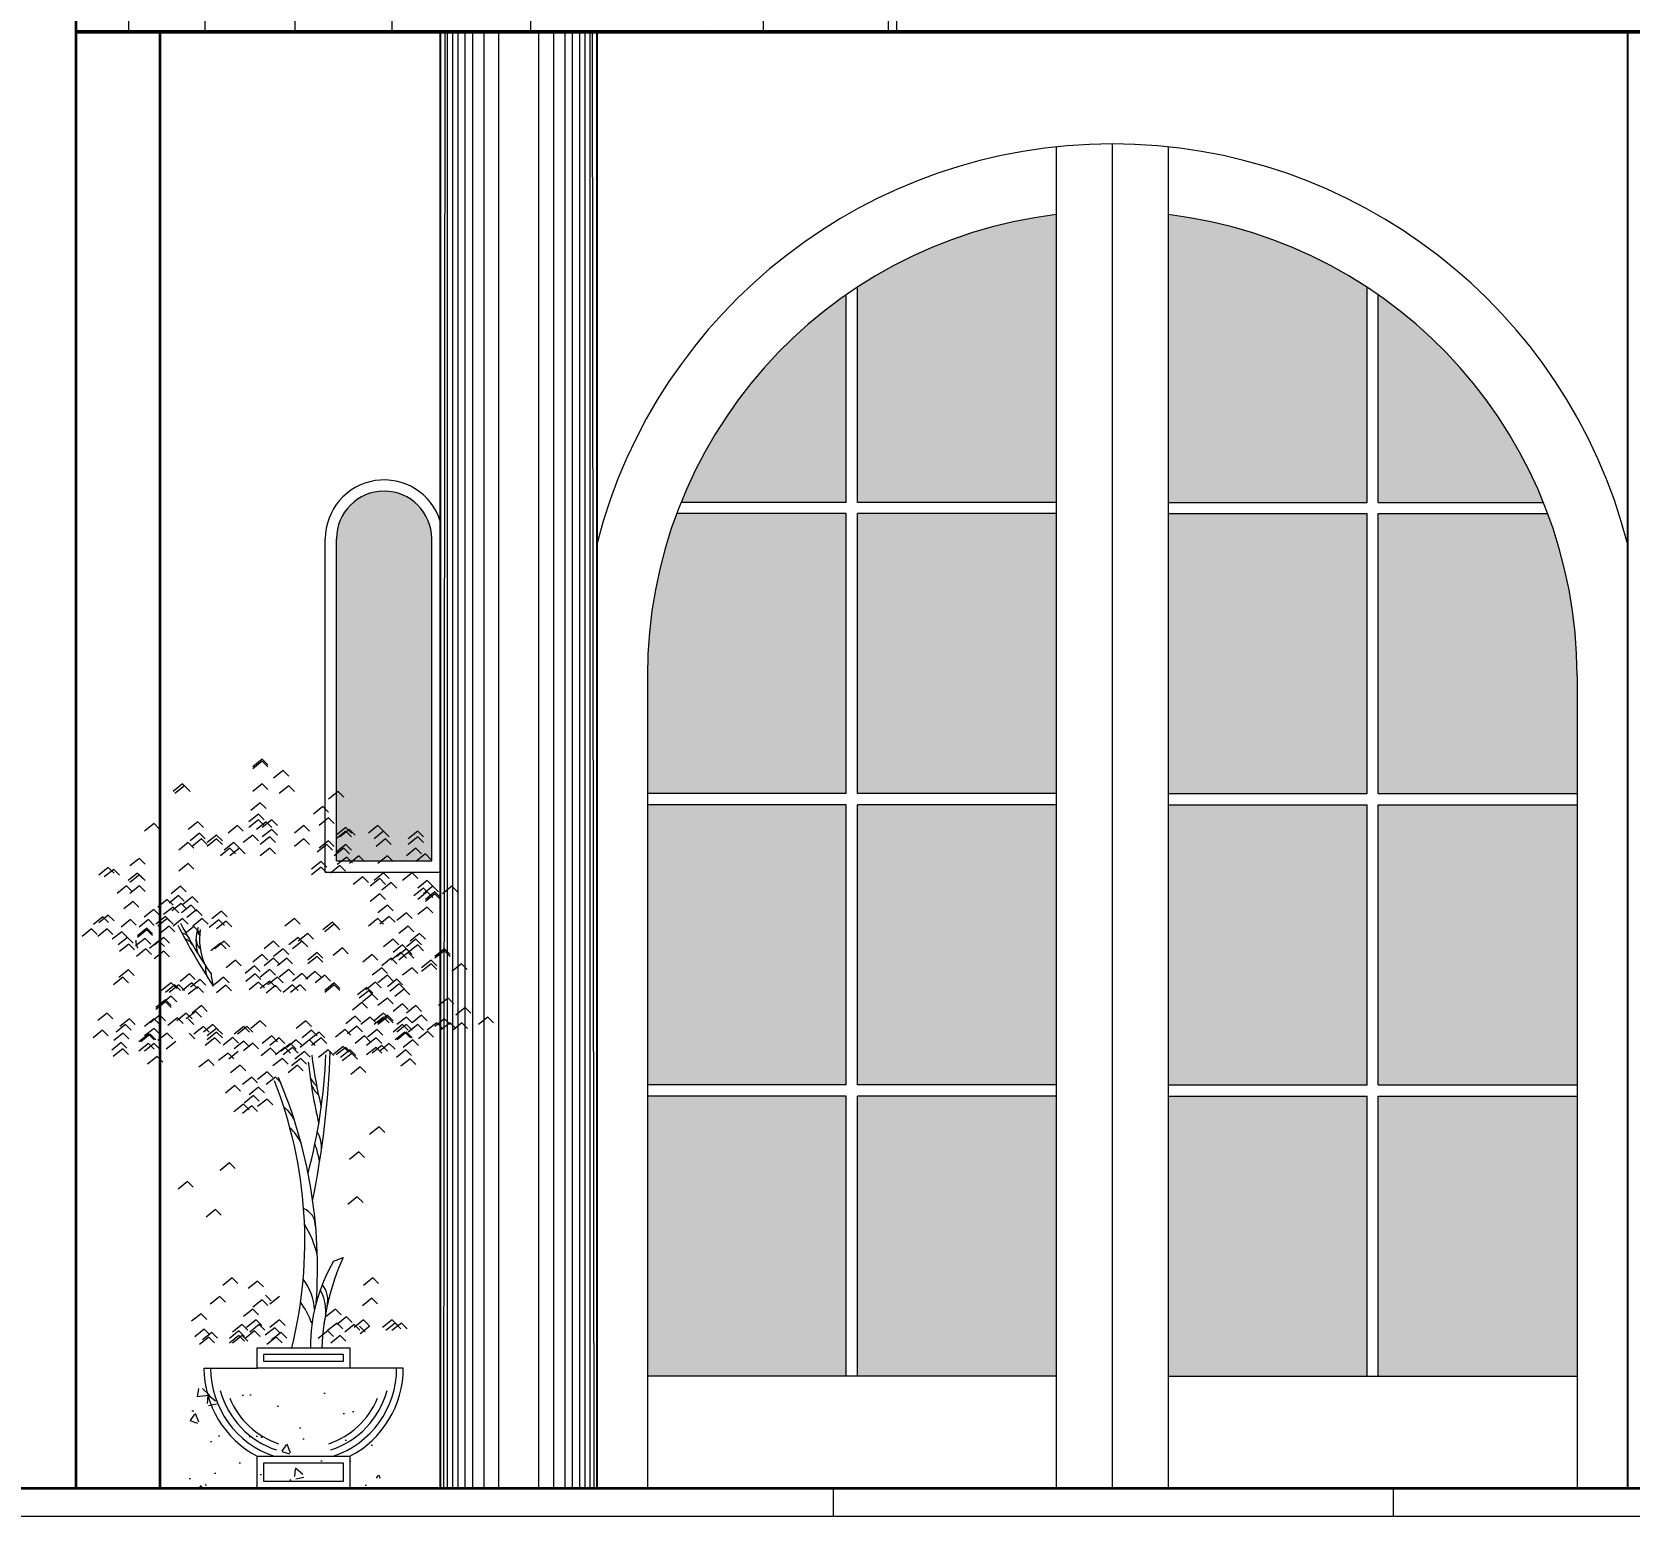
# Model space of a CAD drawing. Header units: millimetres. Extents: x 2033 to 2295, y 1536 to 1691.
# Drawn here: x 2137.987 to 2140.839, y 1628.115 to 1630.765 of the extents above; entities that cross this region are included whole.
import ezdxf

# ---------------------------------------------------------------- set-up
doc = ezdxf.new("R2010")
doc.units = ezdxf.units.MM
doc.layers.get('Defpoints').update_dxf_attribs({"color": 164})
for name, color, linetype, lineweight in [('cotas', 251, 'Continuous', 15), ('Detalles', 245, 'Continuous', 13), ('FACHADA', 40, 'Continuous', 35), ('muroalto', 12, 'Continuous', 50), ('murolejos', 73, 'Continuous', 18), ('MUROS BAJOS', 80, 'Continuous', 25), ('PISOS', 252, 'Continuous', 0), ('Puertas y ventanas', 163, 'Continuous', 5), ('Texturas', 8, 'Continuous', 0), ('texturasde piso', 252, 'Continuous', 0), ('Verde', 58, 'Continuous', 13)]:
    doc.layers.add(name, color=color, linetype=linetype, lineweight=lineweight)
doc.styles.get("Standard").update_dxf_attribs({"font": 'arial.ttf'})
doc.dimstyles.new('Aritek', dxfattribs={"dimtxt": 0.065, "dimasz": 0.02, "dimexe": 0.05, "dimexo": 0.15, "dimgap": 0.03, "dimtad": 2, "dimtih": 1, "dimtoh": 1, "dimzin": 4, "dimdsep": 46, "dimtxsty": 'Standard', "dimblk": 'ARCHTICK', "dimcen": 0.1, "dimclrt": 7, "dimadec": 0, "dimazin": 0, "dimtfac": 1, "dimtmove": 2, "dimatfit": 1, "dimldrblk": 'DOTSMALL', "dimfxl": 0.2, "dimfxlon": 1, "dimarcsym": 0})

# ---------------------------------------------------------------- blocks, each defined once
blk = doc.blocks.new('verdes')
for p, q in [((738.1082, 510.6517), (738.0797, 510.6289)), ((738.1082, 510.646), (738.0797, 510.6232)), ((738.1254, 510.6346), (738.1082, 510.6517)), ((738.1254, 510.6289), (738.1082, 510.646)), ((738.1711, 510.6175), (738.1425, 510.5947)), ((738.1882, 510.6004), (738.1711, 510.6175)), ((737.8684, 510.5775), (737.8399, 510.5547)), ((737.8741, 510.5718), (737.8456, 510.549)), ((737.8855, 510.5604), (737.8684, 510.5775)), ((737.8912, 510.5547), (737.8741, 510.5718)), ((738.1082, 510.5775), (738.0797, 510.5547)), ((738.1254, 510.5604), (738.1082, 510.5775)), ((738.1882, 510.5718), (738.1596, 510.549)), ((738.2053, 510.5547), (738.1882, 510.5718)), ((738.3367, 510.5547), (738.3081, 510.5319)), ((738.3367, 510.5547), (738.3081, 510.5319)), ((738.3538, 510.5376), (738.3367, 510.5547)), ((738.3538, 510.5376), (738.3367, 510.5547)), ((738.1025, 510.5206), (738.074, 510.4978)), ((738.1197, 510.5035), (738.1025, 510.5206)), ((738.291, 510.5092), (738.2624, 510.4864)), ((738.3081, 510.4921), (738.291, 510.5092)), ((737.7828, 510.4579), (737.7542, 510.435)), ((737.7999, 510.4407), (737.7828, 510.4579)), ((737.9141, 510.4636), (737.8855, 510.4407)), ((737.9312, 510.4464), (737.9141, 510.4636)), ((738.034, 510.4522), (738.0055, 510.4293)), ((738.0511, 510.435), (738.034, 510.4522)), ((738.0968, 510.4864), (738.0683, 510.4636)), ((738.0968, 510.4693), (738.0683, 510.4464)), ((738.1197, 510.4636), (738.0911, 510.4407)), ((738.114, 510.4693), (738.0968, 510.4864)), ((738.114, 510.4522), (738.0968, 510.4693)), ((738.1368, 510.4693), (738.1082, 510.4464)), ((738.1368, 510.4464), (738.1197, 510.4636)), ((738.1539, 510.4522), (738.1368, 510.4693)), ((738.2339, 510.4522), (738.2053, 510.4293)), ((738.251, 510.435), (738.2339, 510.4522)), ((738.3081, 510.475), (738.2796, 510.4522)), ((738.3252, 510.4579), (738.3081, 510.475)), ((738.3595, 510.4464), (738.331, 510.4236)), ((738.3766, 510.4293), (738.3595, 510.4464)), ((738.4566, 510.4522), (738.428, 510.4293)), ((738.4737, 510.435), (738.4566, 510.4522)), ((737.8855, 510.4008), (737.857, 510.378)), ((737.9027, 510.3837), (737.8855, 510.4008)), ((737.9198, 510.4293), (737.8912, 510.4065)), ((737.9255, 510.4122), (737.897, 510.3894)), ((737.9369, 510.4122), (737.9198, 510.4293)), ((737.9426, 510.3951), (737.9255, 510.4122)), ((737.9712, 510.4236), (737.9426, 510.4008)), ((737.9712, 510.4122), (737.9426, 510.3894)), ((737.9883, 510.4065), (737.9712, 510.4236)), ((737.9883, 510.3951), (737.9712, 510.4122)), ((738.0226, 510.4008), (737.994, 510.378)), ((738.0397, 510.3837), (738.0226, 510.4008)), ((738.0797, 510.4236), (738.0511, 510.4008)), ((738.0968, 510.4065), (738.0797, 510.4236)), ((738.1311, 510.4179), (738.1025, 510.3951)), ((738.1368, 510.4407), (738.1082, 510.4179)), ((738.1482, 510.4008), (738.1311, 510.4179)), ((738.1539, 510.4236), (738.1368, 510.4407)), ((738.2339, 510.4122), (738.2053, 510.3894)), ((738.251, 510.3951), (738.2339, 510.4122)), ((738.3081, 510.4065), (738.2796, 510.3837)), ((738.3252, 510.3894), (738.3081, 510.4065)), ((738.3595, 510.435), (738.331, 510.4122)), ((738.3709, 510.4407), (738.3424, 510.4179)), ((738.3766, 510.4179), (738.3595, 510.435)), ((738.3881, 510.4236), (738.3709, 510.4407)), ((738.4737, 510.435), (738.4452, 510.4122)), ((738.4794, 510.4122), (738.4509, 510.3894)), ((738.4908, 510.4179), (738.4737, 510.435)), ((738.4966, 510.3951), (738.4794, 510.4122)), ((738.5765, 510.435), (738.548, 510.4122)), ((738.5765, 510.4179), (738.548, 510.3951)), ((738.5936, 510.4179), (738.5765, 510.435)), ((738.5936, 510.4008), (738.5765, 510.4179)), ((737.7387, 510.3533), (737.7101, 510.3305)), ((737.7558, 510.3362), (737.7387, 510.3533)), ((738.0112, 510.3837), (737.9826, 510.3608)), ((738.0283, 510.3666), (738.0112, 510.3837)), ((738.0397, 510.3837), (738.0112, 510.3608)), ((738.0569, 510.3666), (738.0397, 510.3837)), ((738.1311, 510.3837), (738.1025, 510.3608)), ((738.1482, 510.3666), (738.1311, 510.3837)), ((738.3024, 510.3951), (738.2739, 510.3723)), ((738.3195, 510.378), (738.3024, 510.3951)), ((738.3538, 510.3837), (738.3252, 510.3608)), ((738.3595, 510.3951), (738.331, 510.3723)), ((738.3626, 510.3573), (738.334, 510.3345)), ((738.3709, 510.3666), (738.3538, 510.3837)), ((738.3766, 510.378), (738.3595, 510.3951)), ((738.3797, 510.3402), (738.3626, 510.3573)), ((738.3995, 510.3608), (738.3709, 510.338)), ((738.4166, 510.3437), (738.3995, 510.3608)), ((738.4851, 510.3608), (738.4566, 510.338)), ((738.5023, 510.3437), (738.4851, 510.3608)), ((738.5708, 510.3837), (738.5422, 510.3608)), ((738.5879, 510.3666), (738.5708, 510.3837)), ((738.5993, 510.3666), (738.5708, 510.3437)), ((738.6165, 510.3494), (738.5993, 510.3666)), ((737.645, 510.3258), (737.6165, 510.3029)), ((737.6616, 510.3203), (737.633, 510.2974)), ((737.6622, 510.3086), (737.645, 510.3258)), ((737.6787, 510.3031), (737.6616, 510.3203)), ((737.7332, 510.3092), (737.7046, 510.2864)), ((737.7387, 510.3037), (737.7101, 510.2809)), ((737.7503, 510.2921), (737.7332, 510.3092)), ((737.7558, 510.2866), (737.7387, 510.3037)), ((737.8855, 510.338), (737.857, 510.3152)), ((737.9027, 510.3209), (737.8855, 510.338)), ((738.2853, 510.3437), (738.2567, 510.3209)), ((738.2853, 510.3437), (738.2567, 510.3209)), ((738.2853, 510.3266), (738.2567, 510.3038)), ((738.3024, 510.3266), (738.2853, 510.3437)), ((738.3024, 510.3266), (738.2853, 510.3437)), ((738.3024, 510.3095), (738.2853, 510.3266)), ((738.3422, 510.3318), (738.3136, 510.309)), ((738.3593, 510.3147), (738.3422, 510.3318)), ((738.4737, 510.3095), (738.4452, 510.2867)), ((738.4908, 510.2924), (738.4737, 510.3095)), ((738.5594, 510.3095), (738.5308, 510.2867)), ((738.5765, 510.2924), (738.5594, 510.3095)), ((737.7001, 510.2707), (737.6716, 510.2479)), ((737.7173, 510.2536), (737.7001, 510.2707)), ((737.7387, 510.2707), (737.7101, 510.2479)), ((737.7558, 510.2536), (737.7387, 510.2707)), ((737.8625, 510.2695), (737.834, 510.2467)), ((737.8796, 510.2524), (737.8625, 510.2695)), ((738.4109, 510.2981), (738.3824, 510.2752)), ((738.428, 510.281), (738.4109, 510.2981)), ((738.4623, 510.2924), (738.4337, 510.2695)), ((738.4794, 510.2752), (738.4623, 510.2924)), ((738.4966, 510.281), (738.468, 510.2581)), ((738.5137, 510.2638), (738.4966, 510.281)), ((738.5936, 510.2638), (738.5651, 510.241)), ((738.6051, 510.2867), (738.5765, 510.2638)), ((738.6051, 510.2524), (738.5765, 510.2296)), ((738.6222, 510.2695), (738.5936, 510.2467)), ((738.6108, 510.2467), (738.5936, 510.2638)), ((738.6279, 510.2524), (738.5993, 510.2296)), ((738.6279, 510.2524), (738.5993, 510.2296)), ((738.6222, 510.2695), (738.6051, 510.2867)), ((738.6222, 510.2353), (738.6051, 510.2524)), ((738.6393, 510.2524), (738.6222, 510.2695)), ((738.645, 510.2353), (738.6279, 510.2524)), ((738.645, 510.2353), (738.6279, 510.2524)), ((738.6793, 510.2695), (738.6507, 510.2467)), ((738.6964, 510.2524), (738.6793, 510.2695)), ((737.7199, 510.2239), (737.6914, 510.2011)), ((737.7371, 510.2068), (737.7199, 510.2239)), ((737.8227, 510.2296), (737.7942, 510.2068)), ((737.8399, 510.2068), (737.8113, 510.1839)), ((737.8399, 510.2125), (737.8227, 510.2296)), ((737.8565, 510.2417), (737.828, 510.2189)), ((737.8645, 510.2179), (737.8359, 510.1951)), ((737.857, 510.1896), (737.8399, 510.2068)), ((737.8737, 510.2246), (737.8565, 510.2417)), ((737.8816, 510.2008), (737.8645, 510.2179)), ((737.8943, 510.212), (737.8657, 510.1891)), ((737.8982, 510.2378), (737.8697, 510.2149)), ((737.9114, 510.1949), (737.8943, 510.212)), ((737.9154, 510.2207), (737.8982, 510.2378)), ((738.4623, 510.2467), (738.4337, 510.2239)), ((738.4851, 510.2125), (738.4566, 510.1896)), ((738.4794, 510.2296), (738.4623, 510.2467)), ((738.5023, 510.1954), (738.4851, 510.2125)), ((738.6051, 510.2068), (738.5765, 510.1839)), ((738.6279, 510.2467), (738.5993, 510.2239)), ((738.6222, 510.1896), (738.6051, 510.2068)), ((738.645, 510.2296), (738.6279, 510.2467)), ((737.6285, 510.1771), (737.6, 510.1543)), ((737.645, 510.1826), (737.6165, 510.1598)), ((737.6457, 510.16), (737.6285, 510.1771)), ((737.6622, 510.1655), (737.645, 510.1826)), ((737.7121, 510.1689), (737.6835, 510.1461)), ((737.7292, 510.1518), (737.7121, 510.1689)), ((737.7663, 510.1689), (737.7377, 510.146)), ((737.7816, 510.1994), (737.753, 510.1766)), ((737.7834, 510.1517), (737.7663, 510.1689)), ((737.7987, 510.1823), (737.7816, 510.1994)), ((737.817, 510.1782), (737.7885, 510.1554)), ((737.8227, 510.1725), (737.7942, 510.1497)), ((737.8341, 510.1611), (737.817, 510.1782)), ((737.8399, 510.1554), (737.8227, 510.1725)), ((737.8684, 510.1725), (737.8399, 510.1497)), ((737.8855, 510.1554), (737.8684, 510.1725)), ((737.9102, 510.1981), (737.8816, 510.1753)), ((737.928, 510.1723), (737.8995, 510.1495)), ((737.9273, 510.181), (737.9102, 510.1981)), ((737.9452, 510.1552), (737.928, 510.1723)), ((737.9777, 510.1683), (737.9491, 510.1455)), ((737.9856, 510.1941), (737.9571, 510.1713)), ((737.9995, 510.1644), (737.971, 510.1415)), ((737.9948, 510.1512), (737.9777, 510.1683)), ((738.0027, 510.177), (737.9856, 510.1941)), ((738.0166, 510.1472), (737.9995, 510.1644)), ((738.2053, 510.1725), (738.1768, 510.1497)), ((738.2225, 510.1554), (738.2053, 510.1725)), ((738.3195, 510.1611), (738.291, 510.1383)), ((738.3367, 510.144), (738.3195, 510.1611)), ((738.4566, 510.1725), (738.428, 510.1497)), ((738.4737, 510.1554), (738.4566, 510.1725)), ((738.4908, 510.1782), (738.4623, 510.1554)), ((738.508, 510.1611), (738.4908, 510.1782)), ((738.5422, 510.1896), (738.5137, 510.1668)), ((738.5594, 510.1725), (738.5422, 510.1896)), ((737.5949, 510.1408), (737.5664, 510.118)), ((737.612, 510.1237), (737.5949, 510.1408)), ((737.6418, 510.1408), (737.6132, 510.118)), ((737.6589, 510.1237), (737.6418, 510.1408)), ((737.6857, 510.1326), (737.6571, 510.1098)), ((737.7028, 510.1155), (737.6743, 510.0926)), ((737.7028, 510.1155), (737.6857, 510.1326)), ((737.7199, 510.0983), (737.7028, 510.1155)), ((737.7557, 510.1126), (737.7272, 510.0898)), ((737.7612, 510.1434), (737.7326, 510.1206)), ((737.7612, 510.1383), (737.7326, 510.1155)), ((737.7729, 510.0955), (737.7557, 510.1126)), ((737.7783, 510.1263), (737.7612, 510.1434)), ((737.7783, 510.1212), (737.7612, 510.1383)), ((737.8117, 510.1151), (737.7832, 510.0923)), ((737.8284, 510.1497), (737.7999, 510.1269)), ((737.8284, 510.1497), (737.7999, 510.1269)), ((737.8288, 510.098), (737.8117, 510.1151)), ((737.8456, 510.1326), (737.8284, 510.1497)), ((737.902, 510.1479), (737.88, 510.1302)), ((737.9191, 510.1308), (737.902, 510.1479)), ((738.2167, 510.1155), (738.1882, 510.0926)), ((738.2453, 510.1269), (738.2167, 510.104)), ((738.2339, 510.0983), (738.2167, 510.1155)), ((738.2624, 510.1098), (738.2453, 510.1269)), ((738.3252, 510.1554), (738.2967, 510.1326)), ((738.3424, 510.1383), (738.3252, 510.1554)), ((738.5023, 510.1098), (738.4737, 510.0869)), ((738.5194, 510.0926), (738.5023, 510.1098)), ((738.548, 510.1497), (738.5194, 510.1269)), ((738.5708, 510.1098), (738.5422, 510.0869)), ((738.5651, 510.1326), (738.548, 510.1497)), ((738.5822, 510.1269), (738.5537, 510.104)), ((738.5879, 510.0926), (738.5708, 510.1098)), ((738.5993, 510.1098), (738.5822, 510.1269)), ((737.7071, 510.0956), (737.6785, 510.0728)), ((737.7242, 510.0785), (737.7071, 510.0956)), ((737.7582, 510.081), (737.7296, 510.0582)), ((737.7753, 510.0639), (737.7582, 510.081)), ((737.7971, 510.1053), (737.7686, 510.0825)), ((737.8117, 510.0737), (737.7832, 510.0509)), ((737.8142, 510.0882), (737.7971, 510.1053)), ((737.8288, 510.0566), (737.8117, 510.0737)), ((737.9826, 510.0983), (737.9541, 510.0755)), ((737.994, 510.104), (737.9655, 510.0812)), ((737.9997, 510.0812), (737.9826, 510.0983)), ((738.0112, 510.0869), (737.994, 510.104)), ((738.1082, 510.0641), (738.0797, 510.0413)), ((738.1254, 510.047), (738.1082, 510.0641)), ((738.1425, 510.104), (738.114, 510.0812)), ((738.1596, 510.0869), (738.1425, 510.104)), ((738.1711, 510.0812), (738.1425, 510.0584)), ((738.1882, 510.0641), (738.1711, 510.0812)), ((738.2282, 510.104), (738.1996, 510.0812)), ((738.2453, 510.0869), (738.2282, 510.104)), ((738.2739, 510.0698), (738.2453, 510.047)), ((738.291, 510.0527), (738.2739, 510.0698)), ((738.3501, 510.0836), (738.3215, 510.0607)), ((738.3672, 510.0664), (738.3501, 510.0836)), ((738.4395, 510.0641), (738.4109, 510.0413)), ((738.4566, 510.047), (738.4395, 510.0641)), ((738.5251, 510.0698), (738.4966, 510.047)), ((738.5308, 510.0926), (738.5023, 510.0698)), ((738.5422, 510.0812), (738.5137, 510.0584)), ((738.548, 510.0698), (738.5194, 510.047)), ((738.5422, 510.0527), (738.5251, 510.0698)), ((738.548, 510.0755), (738.5308, 510.0926)), ((738.5594, 510.0641), (738.5422, 510.0812)), ((738.5765, 510.0926), (738.548, 510.0698)), ((738.5651, 510.0527), (738.548, 510.0698)), ((738.5936, 510.0755), (738.5765, 510.0926)), ((738.6565, 510.0812), (738.6279, 510.0584)), ((738.6565, 510.0755), (738.6279, 510.0527)), ((738.6736, 510.0641), (738.6565, 510.0812)), ((738.6736, 510.0584), (738.6565, 510.0755)), ((737.7056, 510.0175), (737.6771, 509.9947)), ((737.7228, 510.0004), (737.7056, 510.0175)), ((738.0283, 510.047), (737.9997, 510.0242)), ((738.0454, 510.0299), (738.0283, 510.047)), ((738.0854, 510.0299), (738.0569, 510.007)), ((738.1025, 510.0127), (738.0854, 510.0299)), ((738.1311, 510.0184), (738.1025, 509.9956)), ((738.1425, 510.0527), (738.114, 510.0299)), ((738.1482, 510.0013), (738.1311, 510.0184)), ((738.1596, 510.0356), (738.1425, 510.0527)), ((738.1825, 510.0527), (738.1539, 510.0299)), ((738.1882, 510.0184), (738.1596, 509.9956)), ((738.1996, 510.0356), (738.1825, 510.0527)), ((738.2053, 510.0013), (738.1882, 510.0184)), ((738.2681, 510.0127), (738.2396, 509.9899)), ((738.2739, 510.0584), (738.2453, 510.0356)), ((738.2739, 510.0584), (738.2453, 510.0356)), ((738.2853, 509.9956), (738.2681, 510.0127)), ((738.291, 510.0413), (738.2739, 510.0584)), ((738.291, 510.0413), (738.2739, 510.0584)), ((738.468, 510.0242), (738.4395, 510.0013)), ((738.4966, 510.0527), (738.468, 510.0299)), ((738.4851, 510.007), (738.468, 510.0242)), ((738.5137, 510.0356), (738.4966, 510.0527)), ((738.5594, 510.0242), (738.5308, 510.0013)), ((738.5765, 510.007), (738.5594, 510.0242)), ((738.6165, 510.047), (738.5879, 510.0242)), ((738.6165, 510.0356), (738.5879, 510.0127)), ((738.6336, 510.0299), (738.6165, 510.047)), ((738.6336, 510.0184), (738.6165, 510.0356)), ((738.7078, 510.0356), (738.6793, 510.0127)), ((738.725, 510.0184), (738.7078, 510.0356)), ((737.6891, 509.9955), (737.6606, 509.9727)), ((737.7062, 509.9784), (737.6891, 509.9955)), ((737.8341, 509.9785), (737.8056, 509.9557)), ((737.8456, 509.9728), (737.817, 509.95)), ((737.857, 509.9728), (737.8284, 509.95)), ((737.8513, 509.9614), (737.8341, 509.9785)), ((737.8627, 509.9557), (737.8456, 509.9728)), ((737.8741, 509.9557), (737.857, 509.9728)), ((737.8896, 510.0056), (737.861, 509.9828)), ((737.8969, 509.9789), (737.8683, 509.9561)), ((737.9141, 509.9671), (737.8855, 509.9443)), ((737.9067, 509.9885), (737.8896, 510.0056)), ((737.9212, 509.9886), (737.8927, 509.9658)), ((737.914, 509.9618), (737.8969, 509.9789)), ((737.9312, 509.95), (737.9141, 509.9671)), ((737.9384, 509.9715), (737.9212, 509.9886)), ((737.9918, 509.9959), (737.9632, 509.9731)), ((737.9991, 509.9716), (737.9705, 509.9488)), ((738.0089, 509.9788), (737.9918, 509.9959)), ((738.0162, 509.9545), (737.9991, 509.9716)), ((738.0873, 510.0059), (738.0588, 509.983)), ((738.0975, 509.9804), (738.069, 509.9576)), ((738.1045, 509.9888), (738.0873, 510.0059)), ((738.1147, 509.9633), (738.0975, 509.9804)), ((738.1311, 509.9842), (738.1025, 509.9614)), ((738.1485, 509.9702), (738.1199, 509.9474)), ((738.1539, 509.9956), (738.1254, 509.9728)), ((738.1482, 509.9671), (738.1311, 509.9842)), ((738.1656, 509.9531), (738.1485, 509.9702)), ((738.1711, 509.9785), (738.1539, 509.9956)), ((738.1996, 509.9728), (738.1711, 509.95)), ((738.2225, 509.9728), (738.1939, 509.95)), ((738.2282, 510.007), (738.1996, 509.9842)), ((738.2167, 509.9557), (738.1996, 509.9728)), ((738.2396, 509.9557), (738.2225, 509.9728)), ((738.2453, 509.9899), (738.2282, 510.007)), ((738.2967, 510.0013), (738.2681, 509.9785)), ((738.3138, 509.9842), (738.2967, 510.0013)), ((738.3252, 509.9785), (738.2967, 509.9557)), ((738.3252, 509.9728), (738.2967, 509.95)), ((738.3424, 509.9614), (738.3252, 509.9785)), ((738.3424, 509.9557), (738.3252, 509.9728)), ((738.4237, 509.9651), (738.3952, 509.9423)), ((738.4492, 509.9804), (738.4206, 509.9576)), ((738.4408, 509.948), (738.4237, 509.9651)), ((738.4663, 509.9633), (738.4492, 509.9804)), ((738.4851, 510.0013), (738.4566, 509.9785)), ((738.5023, 509.9842), (738.4851, 510.0013)), ((738.5137, 509.9899), (738.4851, 509.9671)), ((738.5205, 509.9753), (738.492, 509.9525)), ((738.5308, 509.9728), (738.5137, 509.9899)), ((738.5377, 509.9582), (738.5205, 509.9753)), ((737.817, 509.9271), (737.7885, 509.9043)), ((737.817, 509.9214), (737.7885, 509.8986)), ((737.8341, 509.9386), (737.8056, 509.9157)), ((737.8341, 509.91), (737.817, 509.9271)), ((737.8341, 509.9043), (737.817, 509.9214)), ((737.8513, 509.9214), (737.8341, 509.9386)), ((738.4084, 509.9193), (738.3799, 509.8965)), ((738.4288, 509.9549), (738.4003, 509.9321)), ((738.4256, 509.9022), (738.4084, 509.9193)), ((738.439, 509.9448), (738.4104, 509.9219)), ((738.4459, 509.9378), (738.4288, 509.9549)), ((738.4561, 509.9276), (738.439, 509.9448)), ((738.4851, 509.9328), (738.4566, 509.91)), ((738.5023, 509.9157), (738.4851, 509.9328)), ((738.5308, 509.9157), (738.5023, 509.8929)), ((738.5358, 509.96), (738.5073, 509.9372)), ((738.548, 509.8986), (738.5308, 509.9157)), ((738.553, 509.9429), (738.5358, 509.96)), ((738.6679, 509.9328), (738.6393, 509.91)), ((738.685, 509.9157), (738.6679, 509.9328)), ((737.6418, 509.8879), (737.6132, 509.8651)), ((737.6589, 509.8708), (737.6418, 509.8879)), ((737.7085, 509.8701), (737.68, 509.8473)), ((737.7256, 509.853), (737.7085, 509.8701)), ((737.7828, 509.8701), (737.7542, 509.8473)), ((737.7999, 509.8815), (737.7713, 509.8587)), ((737.7999, 509.853), (737.7828, 509.8701)), ((737.817, 509.8644), (737.7999, 509.8815)), ((737.8529, 509.8735), (737.8244, 509.8506)), ((737.8798, 509.8872), (737.8513, 509.8644)), ((737.87, 509.8563), (737.8529, 509.8735)), ((737.9084, 509.8929), (737.8798, 509.8701)), ((737.897, 509.8701), (737.8798, 509.8872)), ((737.9027, 509.853), (737.8855, 509.8701)), ((737.9255, 509.91), (737.897, 509.8872)), ((737.9255, 509.8758), (737.9084, 509.8929)), ((737.9426, 509.8929), (737.9255, 509.91)), ((738.388, 509.8786), (738.3595, 509.8557)), ((738.4052, 509.8614), (738.388, 509.8786)), ((738.4337, 509.8758), (738.4052, 509.853)), ((738.4509, 509.8587), (738.4337, 509.8758)), ((738.4737, 509.8872), (738.4452, 509.8644)), ((738.4737, 509.8758), (738.4452, 509.853)), ((738.4851, 509.8815), (738.4566, 509.8587)), ((738.4851, 509.8758), (738.4566, 509.853)), ((738.4908, 509.8701), (738.4737, 509.8872)), ((738.4908, 509.8587), (738.4737, 509.8758)), ((738.5023, 509.8644), (738.4851, 509.8815)), ((738.5023, 509.8587), (738.4851, 509.8758)), ((738.5422, 509.8758), (738.5137, 509.853)), ((738.5708, 509.91), (738.5422, 509.8872)), ((738.5594, 509.8587), (738.5422, 509.8758)), ((738.5879, 509.8815), (738.5594, 509.8587)), ((738.5879, 509.8815), (738.5594, 509.8587)), ((738.5879, 509.8929), (738.5708, 509.91)), ((738.6051, 509.8644), (738.5879, 509.8815)), ((738.6051, 509.8644), (738.5879, 509.8815)), ((738.6565, 509.8701), (738.6279, 509.8473)), ((738.6736, 509.853), (738.6565, 509.8701)), ((738.7193, 509.9043), (738.6907, 509.8815)), ((738.7364, 509.8872), (738.7193, 509.9043)), ((738.7878, 509.8758), (738.7592, 509.853)), ((738.8049, 509.8587), (738.7878, 509.8758)), ((737.6277, 509.8364), (737.5992, 509.8136)), ((737.6449, 509.8193), (737.6277, 509.8364)), ((737.6898, 509.8276), (737.6613, 509.8048)), ((737.6971, 509.853), (737.6685, 509.8301)), ((737.707, 509.8105), (737.6898, 509.8276)), ((737.7142, 509.8358), (737.6971, 509.853)), ((737.7656, 509.8244), (737.7371, 509.8016)), ((737.7713, 509.8244), (737.7428, 509.8016)), ((737.7828, 509.8415), (737.7542, 509.8187)), ((737.7828, 509.8073), (737.7656, 509.8244)), ((737.7885, 509.8073), (737.7713, 509.8244)), ((737.7999, 509.8244), (737.7828, 509.8415)), ((737.8223, 509.8276), (737.7938, 509.8048)), ((737.8395, 509.8105), (737.8223, 509.8276)), ((737.9057, 509.8105), (737.8886, 509.8276)), ((737.9312, 509.8473), (737.9027, 509.8244)), ((737.9598, 509.853), (737.9312, 509.8301)), ((737.9484, 509.8301), (737.9312, 509.8473)), ((737.9712, 509.8415), (737.9426, 509.8187)), ((737.9712, 509.8301), (737.9426, 509.8073)), ((737.9769, 509.8358), (737.9598, 509.853)), ((737.9883, 509.8244), (737.9712, 509.8415)), ((737.9883, 509.813), (737.9712, 509.8301)), ((738.0526, 509.8469), (738.0241, 509.8241)), ((738.0626, 509.8473), (738.034, 509.8244)), ((738.0698, 509.8298), (738.0526, 509.8469)), ((738.0797, 509.8301), (738.0626, 509.8473)), ((738.1025, 509.8644), (738.074, 509.8415)), ((738.1197, 509.8473), (738.1025, 509.8644)), ((738.2396, 509.8644), (738.211, 509.8415)), ((738.2567, 509.8358), (738.2282, 509.813)), ((738.2567, 509.8473), (738.2396, 509.8644)), ((738.2796, 509.8301), (738.251, 509.8073)), ((738.2739, 509.8187), (738.2567, 509.8358)), ((738.2967, 509.813), (738.2796, 509.8301)), ((738.3575, 509.8378), (738.3289, 509.815)), ((738.3746, 509.8207), (738.3575, 509.8378)), ((738.3931, 509.848), (738.3646, 509.8252)), ((738.4103, 509.8309), (738.3931, 509.848)), ((738.4543, 509.8378), (738.4257, 509.815)), ((738.4714, 509.8207), (738.4543, 509.8378)), ((738.5308, 509.853), (738.5023, 509.8301)), ((738.5374, 509.8304), (738.5088, 509.8075)), ((738.5422, 509.853), (738.5137, 509.8301)), ((738.5429, 509.8304), (738.5143, 509.8075)), ((738.548, 509.8358), (738.5308, 509.853)), ((738.5545, 509.8132), (738.5374, 509.8304)), ((738.5594, 509.8358), (738.5422, 509.853)), ((738.56, 509.8132), (738.5429, 509.8304)), ((738.5766, 509.8531), (738.5481, 509.8303)), ((738.5937, 509.836), (738.5766, 509.8531)), ((738.6072, 509.8327), (738.5786, 509.8099)), ((738.6336, 509.8587), (738.6051, 509.8358)), ((738.6243, 509.8156), (738.6072, 509.8327)), ((738.6507, 509.8415), (738.6336, 509.8587)), ((738.6736, 509.8587), (738.645, 509.8358)), ((738.6907, 509.8415), (738.6736, 509.8587)), ((738.7091, 509.8582), (738.6806, 509.8354)), ((738.7262, 509.8411), (738.7091, 509.8582)), ((737.684, 509.7989), (737.6554, 509.7761)), ((737.6887, 509.7802), (737.6601, 509.7573)), ((737.7011, 509.7818), (737.684, 509.7989)), ((737.7058, 509.7631), (737.6887, 509.7802)), ((737.7656, 509.7959), (737.7371, 509.7731)), ((737.7828, 509.7959), (737.7542, 509.7731)), ((737.7828, 509.7788), (737.7656, 509.7959)), ((737.7999, 509.7788), (737.7828, 509.7959)), ((737.8478, 509.8022), (737.8193, 509.7793)), ((737.9655, 509.813), (737.9369, 509.7902)), ((737.9826, 509.7959), (737.9655, 509.813)), ((738.0196, 509.8139), (737.991, 509.791)), ((738.0364, 509.7716), (738.0078, 509.7488)), ((738.0367, 509.7967), (738.0196, 509.8139)), ((738.0526, 509.8028), (738.0241, 509.78)), ((738.0802, 509.7973), (738.0516, 509.7745)), ((738.0698, 509.7857), (738.0526, 509.8028)), ((738.0973, 509.7802), (738.0802, 509.7973)), ((738.1332, 509.7818), (738.1047, 509.759)), ((738.1368, 509.8187), (738.1082, 509.7959)), ((738.1596, 509.813), (738.1311, 509.7902)), ((738.1503, 509.7647), (738.1332, 509.7818)), ((738.1539, 509.8016), (738.1368, 509.8187)), ((738.1768, 509.7845), (738.1482, 509.7617)), ((738.1768, 509.7959), (738.1596, 509.813)), ((738.1939, 509.7959), (738.1654, 509.7731)), ((738.1996, 509.7845), (738.1711, 509.7617)), ((738.1939, 509.7674), (738.1768, 509.7845)), ((738.211, 509.8073), (738.1825, 509.7845)), ((738.211, 509.7788), (738.1939, 509.7959)), ((738.2167, 509.7674), (738.1996, 509.7845)), ((738.2351, 509.7716), (738.2066, 509.7488)), ((738.2282, 509.7902), (738.211, 509.8073)), ((738.251, 509.8073), (738.2225, 509.7845)), ((738.2523, 509.7545), (738.2351, 509.7716)), ((738.2681, 509.7902), (738.251, 509.8073)), ((738.2853, 509.813), (738.2567, 509.7902)), ((738.3065, 509.7767), (738.2779, 509.7539)), ((738.3024, 509.7959), (738.2853, 509.813)), ((738.3236, 509.7596), (738.3065, 509.7767)), ((738.3524, 509.7869), (738.3238, 509.7641)), ((738.3595, 509.7845), (738.331, 509.7617)), ((738.3727, 509.7767), (738.3442, 509.7539)), ((738.3695, 509.7698), (738.3524, 509.7869)), ((738.3766, 509.7674), (738.3595, 509.7845)), ((738.3899, 509.7596), (738.3727, 509.7767)), ((738.4166, 509.8187), (738.3881, 509.7959)), ((738.4337, 509.8016), (738.4166, 509.8187)), ((738.4509, 509.813), (738.4223, 509.7902)), ((738.4509, 509.7845), (738.4223, 509.7617)), ((738.468, 509.7902), (738.4395, 509.7674)), ((738.468, 509.7959), (738.4509, 509.813)), ((738.468, 509.7674), (738.4509, 509.7845)), ((738.4908, 509.7959), (738.4623, 509.7731)), ((738.4851, 509.7731), (738.468, 509.7902)), ((738.508, 509.7788), (738.4908, 509.7959)), ((738.5409, 509.7767), (738.5124, 509.7539)), ((738.5613, 509.8072), (738.5328, 509.7844)), ((738.5581, 509.7596), (738.5409, 509.7767)), ((738.5784, 509.7901), (738.5613, 509.8072)), ((737.7918, 509.7568), (737.7632, 509.7339)), ((737.8089, 509.7396), (737.7918, 509.7568)), ((737.9465, 509.7474), (737.9179, 509.7246)), ((737.9636, 509.7303), (737.9465, 509.7474)), ((738.0055, 509.7674), (737.9769, 509.7445)), ((738.0226, 509.7502), (738.0055, 509.7674)), ((738.0415, 509.7309), (738.0129, 509.708)), ((738.0586, 509.7137), (738.0415, 509.7309)), ((738.1689, 509.7512), (738.1403, 509.7284)), ((738.186, 509.7341), (738.1689, 509.7512)), ((738.2148, 509.7309), (738.1862, 509.708)), ((738.2249, 509.7512), (738.1964, 509.7284)), ((738.2319, 509.7137), (738.2148, 509.7309)), ((738.2421, 509.7341), (738.2249, 509.7512)), ((738.3778, 509.7665), (738.3493, 509.7437)), ((738.4033, 509.7258), (738.3748, 509.7029)), ((738.395, 509.7494), (738.3778, 509.7665)), ((738.4205, 509.7086), (738.4033, 509.7258)), ((738.5537, 509.7502), (738.5251, 509.7274)), ((738.5708, 509.7331), (738.5537, 509.7502)), ((738.0772, 509.6952), (738.0486, 509.6724)), ((738.0943, 509.6781), (738.0772, 509.6952)), ((738.123, 509.7105), (738.0945, 509.6877)), ((738.1485, 509.6952), (738.1199, 509.6724)), ((738.1402, 509.6934), (738.123, 509.7105)), ((738.1656, 509.6781), (738.1485, 509.6952)), ((738.0262, 509.6697), (737.9976, 509.6469)), ((738.0433, 509.6526), (738.0262, 509.6697)), ((738.0822, 509.6392), (738.0537, 509.6164)), ((738.0975, 509.6646), (738.069, 509.6418)), ((738.0994, 509.6221), (738.0822, 509.6392)), ((738.123, 509.629), (738.0945, 509.6062)), ((738.1147, 509.6475), (738.0975, 509.6646)), ((738.1402, 509.6119), (738.123, 509.629)), ((738.0517, 509.6137), (738.0231, 509.5909)), ((738.0772, 509.6086), (738.0486, 509.5858)), ((738.0688, 509.5966), (738.0517, 509.6137)), ((738.0943, 509.5915), (738.0772, 509.6086)), ((738.4601, 509.5449), (738.4316, 509.5221)), ((738.4773, 509.5278), (738.4601, 509.5449)), ((738.0102, 509.4372), (737.9816, 509.4143)), ((738.0273, 509.42), (738.0102, 509.4372)), ((738.3992, 509.4699), (738.3707, 509.4471)), ((738.4163, 509.4528), (738.3992, 509.4699)), ((737.8836, 509.3809), (737.8551, 509.3581)), ((737.9008, 509.3638), (737.8836, 509.3809)), ((737.968, 509.2966), (737.9394, 509.2738)), ((737.9851, 509.2795), (737.968, 509.2966)), ((738.3945, 509.3341), (738.366, 509.3113)), ((738.4117, 509.317), (738.3945, 509.3341)), ((738.3228, 509.141), (738.3517, 509.1522)), ((738.018, 509.0905), (737.9894, 509.0677)), ((738.0351, 509.0734), (738.018, 509.0905)), ((738.0946, 509.0812), (738.066, 509.0583)), ((738.1117, 509.0641), (738.0946, 509.0812)), ((738.4414, 509.0905), (738.4128, 509.0677)), ((738.4585, 509.0734), (738.4414, 509.0905)), ((737.9805, 509.0343), (737.9519, 509.0115)), ((737.9976, 509.0172), (737.9805, 509.0343)), ((738.1086, 509.025), (738.0801, 509.0021)), ((738.1257, 509.0078), (738.1086, 509.025)), ((738.1351, 509.0219), (738.118, 509.039)), ((738.1602, 509.0343), (738.1316, 509.0115)), ((738.4383, 509.0296), (738.4097, 509.0068)), ((738.4554, 509.0125), (738.4383, 509.0296)), ((737.9243, 508.9828), (737.8957, 508.96)), ((737.9414, 508.9657), (737.9243, 508.9828)), ((738.0805, 508.9969), (738.0519, 508.974)), ((738.0899, 508.9641), (738.0613, 508.9412)), ((738.0976, 508.9797), (738.0805, 508.9969)), ((738.107, 508.947), (738.0899, 508.9641)), ((738.1602, 508.9641), (738.1316, 508.9412)), ((738.1773, 508.947), (738.1602, 508.9641)), ((738.3289, 508.9969), (738.3004, 508.974)), ((738.3336, 508.9547), (738.305, 508.9319)), ((738.346, 508.9797), (738.3289, 508.9969)), ((738.3617, 508.9734), (738.3332, 508.9506)), ((738.3507, 508.9376), (738.3336, 508.9547)), ((738.3789, 508.9563), (738.3617, 508.9734)), ((738.4133, 508.9641), (738.3847, 508.9412)), ((738.4304, 508.947), (738.4133, 508.9641)), ((738.4992, 508.9641), (738.4707, 508.9412)), ((738.5086, 508.9547), (738.48, 508.9319)), ((738.5273, 508.9547), (738.4988, 508.9319)), ((738.5163, 508.947), (738.4992, 508.9641)), ((738.5257, 508.9376), (738.5086, 508.9547)), ((738.5445, 508.9376), (738.5273, 508.9547)), ((737.9336, 508.936), (737.9051, 508.9131)), ((737.9477, 508.9125), (737.9191, 508.8897)), ((737.9571, 508.9266), (737.9285, 508.9038)), ((737.9508, 508.9188), (737.9336, 508.936)), ((737.9648, 508.8954), (737.9477, 508.9125)), ((737.9742, 508.9095), (737.9571, 508.9266)), ((738.0383, 508.9313), (738.0098, 508.9085)), ((738.0383, 508.9172), (738.0098, 508.8944)), ((738.0477, 508.95), (738.0191, 508.9272)), ((738.0477, 508.9172), (738.0191, 508.8944)), ((738.0554, 508.9142), (738.0383, 508.9313)), ((738.0554, 508.9001), (738.0383, 508.9172)), ((738.0648, 508.9329), (738.0477, 508.95)), ((738.0648, 508.9001), (738.0477, 508.9172)), ((738.0852, 508.9313), (738.0566, 508.9085)), ((738.0992, 508.95), (738.0707, 508.9272)), ((738.1023, 508.9142), (738.0852, 508.9313)), ((738.1164, 508.9329), (738.0992, 508.95)), ((738.1461, 508.9407), (738.1176, 508.9178)), ((738.1508, 508.9125), (738.1222, 508.8897)), ((738.1649, 508.9266), (738.1363, 508.9038)), ((738.1632, 508.9235), (738.1461, 508.9407)), ((738.1679, 508.8954), (738.1508, 508.9125)), ((738.182, 508.9095), (738.1649, 508.9266)), ((738.3055, 508.9313), (738.2769, 508.9085)), ((738.3226, 508.9142), (738.3055, 508.9313)), ((738.343, 508.9172), (738.3144, 508.8944)), ((738.3601, 508.9001), (738.343, 508.9172)), ((738.3852, 508.95), (738.3566, 508.9272)), ((738.4023, 508.9329), (738.3852, 508.95)), ((738.4179, 508.9282), (738.4008, 508.9453)), ((738.432, 508.9453), (738.4035, 508.9225))]:
    blk.add_line(p, q)
for centre, radius, start, end in [((739.2856, 510.9116), 1.6105, 207.8766, 214.2363), ((739.6904, 511.0944), 2.0638, 207.1577, 213.0517), ((737.8663, 510.1062), 0.0216, 22.6324, 87.9374), ((737.8655, 510.0734), 0.0385, 32.6198, 73.6546), ((738.0544, 510.1033), 0.1455, 163.1081, 193.6935), ((737.9525, 510.1116), 0.0434, 182.7819, 224.8142), ((737.9381, 510.1431), 0.0273, 198.9795, 228.471), ((738.1057, 510.1092), 0.1862, 170.6272, 204.1957), ((737.7958, 510.1084), 0.0679, 181.3335, 202.1891), ((738.0055, 510.0244), 0.0682, 173.8615, 209.8149), ((738.2146, 510.0327), 0.2619, 185.1042, 194.1522), ((735.5629, 509.868), 2.7517, 348.5633, 358.0236), ((736.6285, 509.8319), 1.673, 345.2475, 357.6042), ((739.8387, 509.917), 1.6016, 186.3374, 193.0642), ((739.6841, 509.9442), 1.4387, 187.3314, 193.6446), ((736.9196, 509.201), 1.317, 345.9121, 21.495), ((736.816, 509.1203), 1.4586, 355.8701, 23.1372), ((738.3341, 509.7339), 0.0905, 205.9682, 226.8238), ((738.341, 509.7079), 0.092, 202.2909, 226.5055), ((738.0899, 509.5039), 0.1312, 29.6806, 50.745), ((738.0973, 509.4391), 0.1401, 23.9916, 47.819), ((737.9378, 509.377), 0.3492, 10.4825, 19.5306), ((738.1958, 509.4832), 0.091, 354.8198, 30.7732), ((738.2114, 509.2468), 0.057, 358.2527, 67.8953), ((737.9625, 509.084), 0.3208, 13.8165, 31.6603), ((739.0358, 508.8481), 0.7486, 156.0303, 177.5218), ((738.7713, 508.8817), 0.518, 149.9581, 180.1346), ((738.1072, 508.9873), 0.1589, 2.9533, 38.52), ((738.1663, 508.9904), 0.1336, 343.8427, 28.9715), ((738.2293, 509.0226), 0.0765, 346.1505, 38.852), ((738.0408, 508.879), 0.2293, 19.2989, 37.0977)]:
    blk.add_arc(centre, radius, start, end)
blk = doc.blocks.new('_ArchTick')
at = {"color": 0, "linetype": 'ByBlock', "const_width": 0.15}
blk.add_lwpolyline([(-0.5, -0.5), (0.5, 0.5)], dxfattribs=at)
blk = doc.blocks.new('*D246')
at = {"layer": 'cotas', "color": 0, "lineweight": -2, "transparency": 16777216}
for p, q in [((2137.4108, 1634.4653), (2137.1608, 1634.4653)), ((2137.2108, 1628.1653), (2137.2108, 1634.4653)), ((2137.4108, 1628.1653), (2137.1608, 1628.1653))]:
    blk.add_line(p, q, dxfattribs=at)
at = {"layer": 'Defpoints', "color": 0, "transparency": 16777216}
for p in [(2137.2108, 1634.4653), (2138.0657, 1634.4653), (2138.0657, 1628.1653)]:
    blk.add_point(p, dxfattribs=at)
at = {"layer": 'cotas', "color": 0, "lineweight": -2, "transparency": 16777216, "xscale": 0.02, "yscale": 0.02, "zscale": 0.02}
for p, rotation in [((2137.2108, 1634.4653), 90), ((2137.2108, 1628.1653), 270)]:
    blk.add_blockref('_ArchTick', p, dxfattribs=dict(at, rotation=rotation))
at = {"layer": 'cotas', "color": 7, "transparency": 16777216, "insert": (2137.0963, 1631.3153), "char_height": 0.065, "attachment_point": 5}
blk.add_mtext('6.30', dxfattribs=at)
blk = doc.blocks.new('_DotSmall')
at = {"color": 0, "linetype": 'ByBlock', "const_width": 0.5}
blk.add_lwpolyline([(-0.0625, 0, 1), (0.0625, 0, 1)], format="xyb", close=True, dxfattribs=at)

msp = doc.modelspace()

# ---------------------------------------------------------------- hatches: boundary and pattern name
at = {"layer": 'FACHADA'}
h = msp.add_hatch(color=256, dxfattribs=at)
h.set_gradient(color1=(127, 159, 255), one_color=1, tint=1)
h.paths.add_polyline_path([(2139.8157, 1629.9253), (2139.8157, 1630.4393, 0.115364), (2139.4607, 1630.3095), (2139.4607, 1629.9253)])
h.paths.add_polyline_path([(2139.4407, 1630.2959, 0.1457), (2139.1458, 1629.9253), (2139.4407, 1629.9253)])
h.paths.add_polyline_path([(2139.4407, 1629.9053), (2139.138, 1629.9053, 0.08947), (2139.0857, 1629.6153), (2139.0857, 1629.4053), (2139.4407, 1629.4053)])
h.paths.add_polyline_path([(2139.8157, 1629.9053), (2139.4607, 1629.9053), (2139.4607, 1629.4053), (2139.8157, 1629.4053)])
h.paths.add_polyline_path([(2139.8157, 1629.3853), (2139.4607, 1629.3853), (2139.4607, 1628.8853), (2139.8157, 1628.8853)])
h.paths.add_polyline_path([(2139.4407, 1629.3853), (2139.0857, 1629.3853), (2139.0857, 1628.8853), (2139.4407, 1628.8853)])
h.paths.add_polyline_path([(2139.4407, 1628.8653), (2139.0857, 1628.8653), (2139.0857, 1628.3653), (2139.4407, 1628.3653)])
h.paths.add_polyline_path([(2139.4607, 1628.3653), (2139.8157, 1628.3653), (2139.8157, 1628.8653), (2139.4607, 1628.8653)])
h.paths.add_polyline_path([(2140.3707, 1628.8653), (2140.0157, 1628.8653), (2140.0157, 1628.3653), (2140.3707, 1628.3653)])
h.paths.add_polyline_path([(2140.3907, 1628.3653), (2140.7457, 1628.3653), (2140.7457, 1628.8653), (2140.3907, 1628.8653)])
h.paths.add_polyline_path([(2140.3907, 1628.8853), (2140.7457, 1628.8853), (2140.7457, 1629.3853), (2140.3907, 1629.3853)])
h.paths.add_polyline_path([(2140.3707, 1629.3853), (2140.0157, 1629.3853), (2140.0157, 1628.8853), (2140.3707, 1628.8853)])
h.paths.add_polyline_path([(2140.3707, 1629.4053), (2140.3707, 1629.9053), (2140.0157, 1629.9053), (2140.0157, 1629.4053)])
h.paths.add_polyline_path([(2140.3907, 1629.4053), (2140.7457, 1629.4053), (2140.7457, 1629.6153, 0.08947), (2140.6934, 1629.9053), (2140.3907, 1629.9053)])
h.paths.add_polyline_path([(2140.3707, 1630.3095, 0.115364), (2140.0157, 1630.4393), (2140.0157, 1629.9253), (2140.3707, 1629.9253)])
h.paths.add_polyline_path([(2140.6856, 1629.9253, 0.1457), (2140.3907, 1630.2959), (2140.3907, 1629.9253)])
at = {"layer": 'MUROS BAJOS'}
h = msp.add_hatch(color=256, dxfattribs=at)
h.set_gradient(color1=(132, 132, 132), one_color=1, tint=1)
h.paths.add_polyline_path([(2138.5307, 1629.2853), (2138.7007, 1629.2853), (2138.7007, 1629.8603, 1), (2138.5307, 1629.8603)])
at = {"layer": 'Texturas'}
h = msp.add_hatch(dxfattribs=at)
h.set_pattern_fill('AR-SAND', color=256, scale=0.01, style=0)
h.set_pattern_definition([(37.5, (0.30766, -47.74633), (-0.016000313, 0.48941324), [0, -0.38608, 0, -0.4318, 0, -0.41275]), (7.5, (0.30766, -47.7463), (0.44952328, 0.7168251), [0, -0.20828, 0, -0.34798, 0, -0.13335]), (327.5, (-0.00476, -47.74633), (0.79099237, 0.001437185), [0, -0.127, 0, -0.4572, 0, -0.5969]), (317.5, (-0.00476, -47.7463), (0.76355645, 0.22292932), [0, -0.0635, 0, -0.29972, 0, -0.3429])])
h.paths.add_polyline_path([(2138.0657, 1630.7653), (2139.5157, 1630.7653), (2139.5157, 1631.8653), (2139.5157, 1633.3653), (2139.5157, 1633.5653), (2139.5157, 1634.4653), (2138.0657, 1634.4653)])
h = msp.add_hatch(dxfattribs=at)
h.set_pattern_fill('AR-CONC', color=250, scale=0.000889801, angle=270, style=0)
h.set_pattern_definition([(320, (1683.65075, 1327.71499), (-0.014182614, -0.1621081), [0.01695071, -0.1864578]), (265, (1683.65075, 1327.71499), (0.17000239, 0.0313591), [0.013560567, -0.14916624]), (10.451, (1683.64957, 1327.70148), (0.155819004, -0.130749585), [0.01440588, -0.15846466]), (316.1842, (1683.69595, 1327.715), (-0.037409305, -0.2412064), [0.02542606, -0.2796867]), (6.6356, (1683.69284, 1327.6949), (0.22015951, -0.21124252), [0.02160882, -0.23769699]), (261.184, (1683.69595, 1327.715), (0.22015912, -0.21124286), [0.02034085, -0.22374936]), (291, (1683.68465, 1327.69239), (-0.09099596, -0.13490707), [0.01695071, -0.1864578]), (236, (1683.68465, 1327.69239), (0.163890636, -0.054991507), [0.013560567, -0.14916624]), (341.4514, (1683.67707, 1327.68115), (0.07289504, -0.189898207), [0.01440588, -0.15846466]), (307.5, (1683.65075, 1327.71499), (0.075237158, -0.002748242), [0, -0.147358164, 0, -0.151426334, 0, -0.149731263]), (277.5, (1683.65075, 1327.71499), (0.089140776, -0.059456202), [0, -0.086335611, 0, -0.143968022, 0, -0.057067387]), (237.5, (1683.65075, 1327.76539), (-0.005097442, -0.120648647), [0, -0.056502363, 0, -0.176287374, 0, -0.233919785]), (227.5, (1683.65075, 1327.78799), (0.022624517, -0.131805494), [0, -0.073453072, 0, -0.117072897, 0, -0.166116948])])
h.paths.add_polyline_path([(2138.6098, 1628.3433), (2138.2539, 1628.3433), (2138.2539, 1628.1653), (2138.595, 1628.1653), (2138.595, 1628.1831), (2138.6098, 1628.1831)])

# ---------------------------------------------------------------- linework, layer by layer
at = {"layer": 'Detalles'}
for p, q in [((2139.4607, 1629.9253), (2139.4607, 1630.3095)), ((2140.3707, 1629.9253), (2140.3707, 1630.3095)), ((2139.4407, 1629.9253), (2139.4407, 1630.2959)), ((2140.3907, 1629.9253), (2140.3907, 1630.2959)), ((2139.4407, 1629.9053), (2139.138, 1629.9053)), ((2139.4407, 1629.9253), (2139.1458, 1629.9253)), ((2139.4407, 1629.4053), (2139.4407, 1629.9053)), ((2139.8157, 1629.9253), (2139.4607, 1629.9253)), ((2139.8157, 1629.9053), (2139.4607, 1629.9053)), ((2139.4607, 1629.4053), (2139.4607, 1629.9053)), ((2140.0157, 1629.9253), (2140.3707, 1629.9253)), ((2140.0157, 1629.9053), (2140.3707, 1629.9053)), ((2140.3707, 1629.4053), (2140.3707, 1629.9053)), ((2140.3907, 1629.9253), (2140.6856, 1629.9253)), ((2140.3907, 1629.9053), (2140.6934, 1629.9053)), ((2140.3907, 1629.4053), (2140.3907, 1629.9053)), ((2138.5307, 1629.2853), (2138.5307, 1629.8603)), ((2138.7007, 1629.2853), (2138.7007, 1629.8603)), ((2139.4407, 1629.4053), (2139.0857, 1629.4053)), ((2139.8157, 1629.4053), (2139.4607, 1629.4053)), ((2140.0157, 1629.4053), (2140.3707, 1629.4053)), ((2140.3907, 1629.4053), (2140.7457, 1629.4053)), ((2139.4407, 1629.3853), (2139.0857, 1629.3853)), ((2139.4407, 1628.8853), (2139.4407, 1629.3853)), ((2139.8157, 1629.3853), (2139.4607, 1629.3853)), ((2139.4607, 1628.8853), (2139.4607, 1629.3853)), ((2140.0157, 1629.3853), (2140.3707, 1629.3853)), ((2140.3707, 1628.8853), (2140.3707, 1629.3853)), ((2140.3907, 1629.3853), (2140.7457, 1629.3853)), ((2140.3907, 1628.8853), (2140.3907, 1629.3853)), ((2138.5307, 1629.2853), (2138.7007, 1629.2853)), ((2139.4407, 1628.8853), (2139.0857, 1628.8853)), ((2139.8157, 1628.8853), (2139.4607, 1628.8853)), ((2140.0157, 1628.8853), (2140.3707, 1628.8853)), ((2140.3907, 1628.8853), (2140.7457, 1628.8853)), ((2139.4407, 1628.8653), (2139.0857, 1628.8653)), ((2139.4407, 1628.3653), (2139.4407, 1628.8653)), ((2139.8157, 1628.8653), (2139.4607, 1628.8653)), ((2139.4607, 1628.3653), (2139.4607, 1628.8653)), ((2140.0157, 1628.8653), (2140.3707, 1628.8653)), ((2140.3707, 1628.3653), (2140.3707, 1628.8653)), ((2140.3907, 1628.8653), (2140.7457, 1628.8653)), ((2140.3907, 1628.3653), (2140.3907, 1628.8653)), ((2138.294, 1628.3796), (2138.3893, 1628.3796)), ((2138.6499, 1628.3796), (2138.5546, 1628.3796))]:
    msp.add_line(p, q, dxfattribs=at)
for points in [[(2138.3893, 1628.4159), (2138.5546, 1628.4159), (2138.5546, 1628.3796), (2138.3893, 1628.3796)], [(2138.4011, 1628.4041), (2138.5428, 1628.4041), (2138.5428, 1628.3915), (2138.4011, 1628.3915)], [(2138.3893, 1628.222), (2138.5546, 1628.222), (2138.5546, 1628.1653), (2138.3893, 1628.1653)], [(2138.4011, 1628.2101), (2138.5428, 1628.2101), (2138.5428, 1628.1772), (2138.4011, 1628.1772)]]:
    msp.add_lwpolyline(points, close=True, dxfattribs=at)
for centre, radius, start, end in [((2138.6157, 1629.8603), 0.085, 0, 180), ((2138.472, 1628.3796), 0.178, 180, 242.3149), ((2138.472, 1628.3796), 0.1661, 180, 251.58), ((2138.472, 1628.3796), 0.1661, 288.42, 0), ((2138.472, 1628.3796), 0.178, 297.6851, 0), ((2138.472, 1628.3796), 0.1542, 195.1298, 251.58), ((2138.472, 1628.3796), 0.1542, 288.42, 344.8702), ((2138.472, 1628.3796), 0.1424, 202.29, 251.58), ((2138.472, 1628.3796), 0.1424, 288.42, 337.71)]:
    msp.add_arc(centre, radius, start, end, dxfattribs=at)
at = {"layer": 'FACHADA', "linetype": 'Continuous', "ltscale": 0.07}
for p, q in [((2138.0657, 1628.1653), (2138.0657, 1634.4653)), ((2138.0657, 1630.7653), (2142.3657, 1630.7653)), ((2138.2157, 1628.1653), (2138.2157, 1630.7653)), ((2137.4176, 1628.1653), (2146.7869, 1628.1653)), ((2138.7158, 1628.1653), (2138.9958, 1628.1653))]:
    msp.add_line(p, q, dxfattribs=at)
at = {"layer": 'muroalto', "linetype": 'Continuous', "ltscale": 0.07}
msp.add_line((2138.0657, 1630.7653), (2142.3657, 1630.7653), dxfattribs=at)
at = {"layer": 'murolejos'}
for p, q in [((2139.8157, 1630.56), (2139.8157, 1628.1653)), ((2139.9157, 1630.5653), (2139.9157, 1628.1653)), ((2140.0157, 1630.56), (2140.0157, 1628.1653)), ((2138.5107, 1629.2653), (2138.5107, 1629.8603)), ((2139.0857, 1629.6153), (2139.0857, 1628.1653)), ((2140.7457, 1629.6153), (2140.7457, 1628.1653)), ((2138.5107, 1629.2653), (2138.7158, 1629.2653)), ((2139.8157, 1628.3653), (2139.0857, 1628.3653)), ((2140.0157, 1628.3653), (2140.7457, 1628.3653))]:
    msp.add_line(p, q, dxfattribs=at)
for centre, radius, start, end in [((2139.9157, 1629.6153), 0.95, 14.4373, 165.5329), ((2139.9157, 1629.6153), 0.83, 96.9199, 180), ((2139.9157, 1629.6153), 0.83, 0, 83.0801), ((2138.6157, 1629.8603), 0.105, 17.5305, 180)]:
    msp.add_arc(centre, radius, start, end, dxfattribs=at)
at = {"layer": 'MUROS BAJOS', "linetype": 'Continuous', "ltscale": 0.07}
for p, q in [((2138.7158, 1630.7653), (2138.7158, 1628.1653)), ((2138.9958, 1630.7653), (2138.9958, 1628.1653)), ((2140.8357, 1630.7653), (2140.8357, 1628.1653))]:
    msp.add_line(p, q, dxfattribs=at)
at = {"layer": 'PISOS'}
for p, q in [((2139.4174, 1628.1653), (2139.4174, 1628.1153)), ((2140.4174, 1628.1653), (2140.4174, 1628.1153))]:
    msp.add_line(p, q, dxfattribs=at)
at = {"layer": 'Puertas y ventanas'}
for p, q in [((2139.5157, 1631.8653), (2139.5157, 1630.7653)), ((2139.5307, 1631.8653), (2139.5307, 1630.7653))]:
    msp.add_line(p, q, dxfattribs=at)
at = {"layer": 'texturasde piso', "linetype": 'Continuous', "ltscale": 0.07}
for p, q in [((2138.1592, 1634.4653), (2138.1592, 1630.7653)), ((2138.2954, 1634.4653), (2138.2954, 1630.7653)), ((2138.4564, 1634.4653), (2138.4564, 1630.7653)), ((2138.6296, 1634.4653), (2138.6296, 1630.7653)), ((2138.8772, 1634.4653), (2138.8772, 1630.7653)), ((2139.2923, 1634.4653), (2139.2923, 1630.7653)), ((2138.7244, 1630.7653), (2138.7216, 1628.1653)), ((2138.7284, 1630.7653), (2138.7284, 1628.1653)), ((2138.7379, 1630.7653), (2138.7379, 1628.1653)), ((2138.7472, 1630.7653), (2138.7472, 1628.1653)), ((2138.7601, 1630.7653), (2138.7601, 1628.1653)), ((2138.7735, 1630.7653), (2138.7735, 1628.1653)), ((2138.7935, 1630.7653), (2138.7935, 1628.1653)), ((2138.82, 1630.7653), (2138.82, 1628.1653)), ((2138.8916, 1630.7653), (2138.8916, 1628.1653)), ((2138.9181, 1630.7653), (2138.9181, 1628.1653)), ((2138.9382, 1630.7653), (2138.9382, 1628.1653)), ((2138.9515, 1630.7653), (2138.9515, 1628.1653)), ((2138.9644, 1630.7653), (2138.9644, 1628.1653)), ((2138.9738, 1630.7653), (2138.9738, 1628.1653)), ((2138.9832, 1630.7653), (2138.9832, 1628.1653)), ((2138.9872, 1630.7653), (2138.99, 1628.1653))]:
    msp.add_line(p, q, dxfattribs=at)
at = {"layer": 'Verde', "linetype": 'Continuous', "ltscale": 0.07}
msp.add_line((2137.4176, 1628.1153), (2146.7869, 1628.1153), dxfattribs=at)

# ---------------------------------------------------------------- block references
at = {"layer": 'Verde', "xscale": 0.5932006657989648, "yscale": 0.5932006657989648, "zscale": 0.5932006657989648}
msp.add_blockref('verdes', (1700.5517, 1326.5477), dxfattribs=at)

# ---------------------------------------------------------------- dimensions: what is measured, and where the dimension line sits
at = {"layer": 'cotas'}
dim = msp.add_linear_dim(base=(2137.2108, 1634.4653), p1=(2138.0657, 1628.1653), p2=(2138.0657, 1634.4653), angle=90, dimstyle='Aritek', dxfattribs=at)
dim.commit()
dim.dimension.update_dxf_attribs({"geometry": '*D246', "text_midpoint": (2137.0963, 1631.3153)})

doc.saveas('drawing.dxf')
